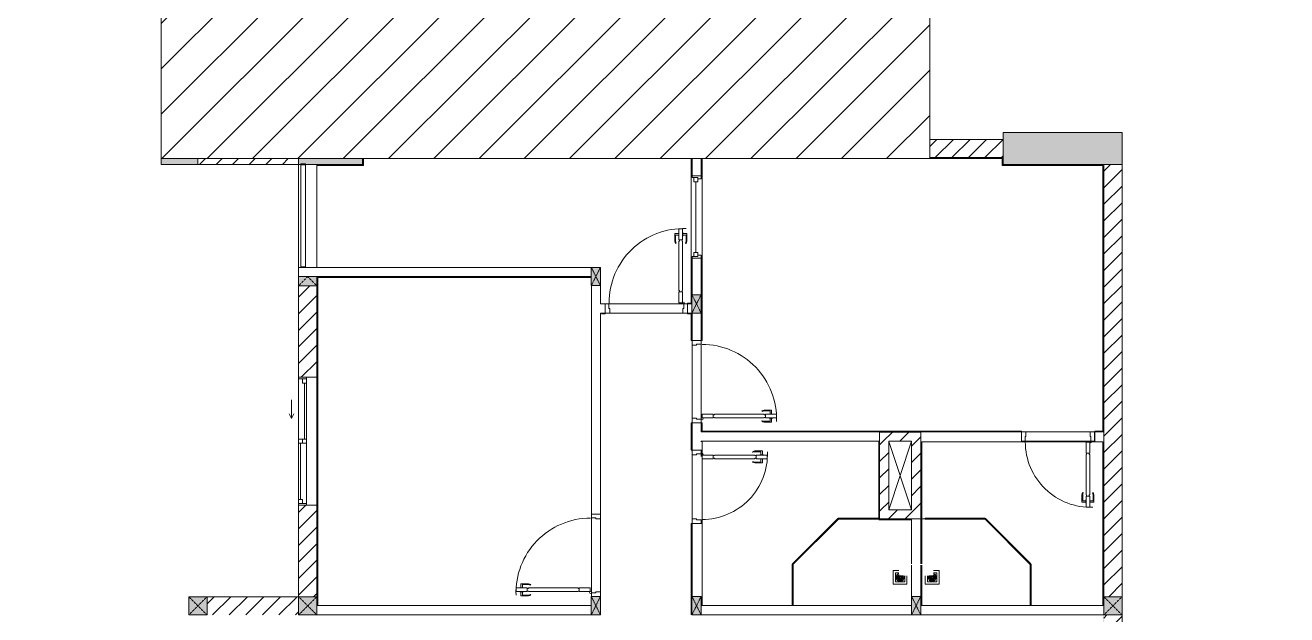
# Model space of a CAD drawing. Header units: millimetres. Extents: x 31499 to 223976, y 3719 to 80291.
# Drawn here: x 201087 to 214874, y 64837 to 71285 of the extents above; entities that cross this region are included whole.
import ezdxf

# ---------------------------------------------------------------- set-up
doc = ezdxf.new("R2010")
doc.units = ezdxf.units.MM
doc.linetypes.add('IMPORT-Dash _2_', pattern=[6, 3, -3])
for name, color, linetype, lineweight in [('0-2', 170, 'Continuous', 9), ('A-DETL-GENF-6', 20, 'Continuous', 9), ('A-DETL-GENF-7', 170, 'Continuous', 9), ('A-DETL-THIN-2', 151, 'Continuous', 9), ('A-DOOR-2', 170, 'Continuous', 9), ('A-FLOR-1', 170, 'Continuous', 9), ('A-FLOR-HRAL-6', 170, 'Continuous', 9), ('A-GLAZ-5', 170, 'Continuous', 9), ('A-GLAZ-CURT-3', 170, 'Continuous', 9), ('A-WALL-1', 170, 'Continuous', 9), ('A-WALL-PATT-3', 170, 'Continuous', 9), ('A_1404_dwg-1', 170, 'Continuous', 9), ('I-WALL', 170, 'Continuous', 9), ('I-WALL-1', 170, 'Continuous', 9), ('M-EQPM-3', 170, 'Continuous', 9), ('S-COLS-1', 170, 'Continuous', 9), ('S-COLS-12', 170, 'IMPORT-Dash _2_', 9), ('S-COLS-2', 170, 'Continuous', 9), ('S-COLS-4', 170, 'Continuous', 9), ('S-COLS-HDLN-1', 170, 'IMPORT-Dash _2_', 9)]:
    doc.layers.add(name, color=color, linetype=linetype, lineweight=lineweight)
pattern_1 = [(45, (0, 0), (-90.50967, 90.50967), [])]

# ---------------------------------------------------------------- blocks, each defined once
blk = doc.blocks.new('A_1404_dwg_NCV_TKTC_KET CAU_rvt-1-TKTC_MB HOÀN THIỆN SÀN TẦNG 3-4-4819833-KeyPlan-CH2A_Tầng 3 - Tầng 8')
at = {"layer": 'S-COLS-1'}
for points in [[(115629, 69762), (116453, 69762), (116453, 70112), (115153, 70112), (115153, 69762)], [(105953, 69762), (106352, 69762), (106352, 69827), (105952, 69827), (105952, 69762)], [(108153, 69762), (108153, 69827), (107453, 69827), (107453, 69762), (107477, 69762), (107477, 69769), (107527, 69769), (107527, 69762), (107653, 69762)]]:
    blk.add_hatch(color=256, dxfattribs=at).paths.add_polyline_path(points)
at = {"layer": 'A-FLOR-1'}
for p, q in [((114352, 71277), (114352, 71285)), ((107452, 68637), (107452, 65035)), ((113802, 66835), (114252, 66835))]:
    blk.add_line(p, q, dxfattribs=at)
at = {"layer": 'S-COLS-2'}
blk.add_line((107453, 69827), (107453, 69762), dxfattribs=at)
at = {"layer": 'S-COLS-2', "flags": 128}
for points in [[(116253, 69762), (116453, 69762), (116453, 70112), (115153, 70112), (115153, 69837)], [(105952, 69827), (105952, 69762), (106352, 69762), (106352, 69827)]]:
    blk.add_lwpolyline(points, dxfattribs=at)
blk = doc.blocks.new('A_1404_dwg_DOOR_CW_01 CANH MO-PANEL KINH - DIW_01-900x2200-CỬA GỖ VÂN LAMINATE-553375-TKTC_MB HOÀN THIỆN SÀN TẦNG 3-4-4819841-KeyPlan-CH2A_Tầng 3 - Tầng 8')
at = {"layer": 'A-DETL-GENF-7'}
for p, q in [((49615, 40124), (49615, 40203)), ((49658, 40207), (49619, 40207)), ((49623, 40186), (49623, 40124)), ((49658, 40190), (49627, 40190)), ((49702, 40207), (49741, 40207)), ((49702, 40190), (49733, 40190)), ((49737, 40186), (49737, 40124)), ((49745, 40124), (49745, 40203)), ((49623, 40098), (49629, 40103)), ((49736, 40098), (49730, 40103))]:
    blk.add_line(p, q, dxfattribs=at)
at = {"layer": 'A-DETL-GENF-7', "flags": 128}
for points in [[(49700, 40259), (49660, 40259), (49660, 40139), (49700, 40139)], [(49658, 40179), (49660, 40179), (49660, 40219), (49658, 40219)], [(49666, 39583), (49660, 39583), (49660, 40125), (49666, 40125), (49666, 40139), (49694, 40139), (49694, 40125), (49700, 40125), (49700, 39583), (49694, 39583), (49694, 39569), (49666, 39569)], [(49702, 40179), (49700, 40179), (49700, 40219), (49702, 40219)], [(49660, 39569), (49700, 39569), (49700, 39449), (49660, 39449)]]:
    blk.add_lwpolyline(points, close=True, dxfattribs=at)
at = {"layer": 'A-DETL-GENF-7'}
blk.add_circle((49710, 39447), 10, dxfattribs=at)
for centre, radius, start, end in [((49710, 39447), 814, 88, 180), ((49619, 40203), 4, 90, 180), ((49660, 40124), 45, 180, 215), ((49627, 40186), 4, 90, 180), ((49660, 40124), 37, 180, 215), ((49700, 40124), 37, 325, 0), ((49733, 40186), 4, 0, 90), ((49700, 40124), 45, 325, 0), ((49741, 40203), 4, 0, 90)]:
    blk.add_arc(centre, radius, start, end, dxfattribs=at)
at = {"layer": 'A-DOOR-2'}
blk.add_line((49710, 39437), (49685, 39437), dxfattribs=at)
at = {"layer": 'A-DOOR-2', "flags": 128}
for points in [[(48853, 39337), (48853, 39437), (48893, 39437), (48893, 39387), (48903, 39387), (48903, 39337)], [(49703, 39337), (49703, 39387), (49713, 39387), (49713, 39437), (49753, 39437), (49753, 39337)]]:
    blk.add_lwpolyline(points, close=True, dxfattribs=at)
blk = doc.blocks.new('A_1404_dwg_DOOR_CW_01 CANH MO-PANEL KINH - DIG_02-800x2200-CỬA NHÔM KÍNH-V57-TKTC_MB HOÀN THIỆN SÀN TẦNG 3-4-4819848-KeyPlan-CH2A_Tầng 3 - Tầng 8')
at = {"layer": 'A-DETL-GENF-7'}
for p, q in [((112414, 58419), (112418, 58413)), ((112440, 58427), (112519, 58427)), ((112502, 58419), (112440, 58419)), ((112506, 58384), (112506, 58415)), ((112506, 58340), (112506, 58309)), ((112523, 58384), (112523, 58423)), ((112523, 58340), (112523, 58301)), ((112414, 58305), (112418, 58312)), ((112502, 58305), (112440, 58305)), ((112440, 58297), (112519, 58297))]:
    blk.add_line(p, q, dxfattribs=at)
at = {"layer": 'A-DETL-GENF-7', "flags": 128}
for points in [[(111985, 58342), (111985, 58382), (111865, 58382), (111865, 58342)], [(111999, 58348), (111999, 58342), (112441, 58342), (112441, 58348), (112455, 58348), (112455, 58376), (112441, 58376), (112441, 58382), (111999, 58382), (111999, 58376), (111985, 58376), (111985, 58348)], [(112575, 58382), (112575, 58342), (112455, 58342), (112455, 58382)], [(112495, 58384), (112495, 58382), (112534, 58382), (112534, 58384)], [(112495, 58340), (112495, 58342), (112534, 58342), (112534, 58340)]]:
    blk.add_lwpolyline(points, close=True, dxfattribs=at)
at = {"layer": 'A-DETL-GENF-7'}
blk.add_circle((111863, 58392), 10, dxfattribs=at)
for centre, radius, start, end in [((111863, 58392), 714, 270, 2), ((112440, 58382), 45, 90, 125), ((112440, 58382), 37, 90, 125), ((112502, 58415), 4, 0, 90), ((112519, 58423), 4, 0, 90), ((112440, 58342), 45, 235, 270), ((112440, 58342), 37, 235, 270), ((112502, 58309), 4, 270, 0), ((112519, 58301), 4, 270, 0)]:
    blk.add_arc(centre, radius, start, end, dxfattribs=at)
at = {"layer": 'A-DOOR-2'}
blk.add_line((111853, 58392), (111853, 58367), dxfattribs=at)
at = {"layer": 'A-DOOR-2', "flags": 128}
for points in [[(111753, 58435), (111753, 58385), (111803, 58385), (111803, 58395), (111853, 58395), (111853, 58435)], [(111753, 57685), (111753, 57635), (111853, 57635), (111853, 57675), (111803, 57675), (111803, 57685)]]:
    blk.add_lwpolyline(points, close=True, dxfattribs=at)
blk = doc.blocks.new('A_1404_dwg_DOOR_CW_01 CANH MO-PANEL KINH - DIW_01-900x2200-CỬA GỖ VÂN LAMINATE-553393-TKTC_MB HOÀN THIỆN SÀN TẦNG 3-4-4819840-KeyPlan-CH2A_Tầng 3 - Tầng 8')
at = {"layer": 'A-DETL-GENF-7'}
for p, q in [((46582, 38482), (46582, 38521)), ((46666, 38525), (46586, 38525)), ((46599, 38482), (46599, 38513)), ((46603, 38517), (46666, 38517)), ((46691, 38517), (46687, 38511)), ((46582, 38438), (46582, 38399)), ((46666, 38395), (46586, 38395)), ((46599, 38438), (46599, 38407)), ((46603, 38403), (46666, 38403)), ((46691, 38404), (46687, 38410))]:
    blk.add_line(p, q, dxfattribs=at)
at = {"layer": 'A-DETL-GENF-7', "flags": 128}
for points in [[(46531, 38440), (46531, 38480), (46651, 38480), (46651, 38440)], [(46610, 38482), (46610, 38480), (46571, 38480), (46571, 38482)], [(47207, 38474), (47207, 38480), (46665, 38480), (46665, 38474), (46651, 38474), (46651, 38446), (46665, 38446), (46665, 38440), (47207, 38440), (47207, 38446), (47221, 38446), (47221, 38474)], [(47221, 38480), (47221, 38440), (47341, 38440), (47341, 38480)], [(46610, 38438), (46610, 38440), (46571, 38440), (46571, 38438)]]:
    blk.add_lwpolyline(points, close=True, dxfattribs=at)
at = {"layer": 'A-DETL-GENF-7'}
blk.add_circle((47343, 38430), 10, dxfattribs=at)
for centre, radius, start, end in [((47343, 38430), 814, 90, 182), ((46586, 38521), 4, 90, 180), ((46603, 38513), 4, 90, 180), ((46666, 38480), 45, 55, 90), ((46666, 38480), 37, 55, 90), ((46586, 38399), 4, 180, 270), ((46603, 38407), 4, 180, 270), ((46666, 38440), 37, 270, 305), ((46666, 38440), 45, 270, 305)]:
    blk.add_arc(centre, radius, start, end, dxfattribs=at)
at = {"layer": 'A-DOOR-2'}
blk.add_line((47353, 38430), (47353, 38455), dxfattribs=at)
at = {"layer": 'A-DOOR-2', "flags": 128}
for points in [[(47453, 39237), (47453, 39287), (47353, 39287), (47353, 39247), (47403, 39247), (47403, 39237)], [(47453, 38387), (47453, 38437), (47403, 38437), (47403, 38427), (47353, 38427), (47353, 38387)]]:
    blk.add_lwpolyline(points, close=True, dxfattribs=at)
blk = doc.blocks.new('A_1404_dwg_M_Fixed - 900 x 1400-901190-TKTC_MB HOÀN THIỆN SÀN TẦNG 3-4-4819850-KeyPlan-CH2A_Tầng 3 - Tầng 8')
at = {"layer": 'A-GLAZ-5'}
blk.add_line((111794, 60598), (111794, 61372), dxfattribs=at)
at = {"layer": 'A-GLAZ-5', "flags": 128}
for points in [[(111772, 61416), (111772, 61372), (111816, 61372), (111816, 61416), (111753, 61416), (111753, 61434)], [(111816, 61403), (111853, 61403), (111853, 61435)], [(111753, 60535), (111753, 60554), (111816, 60554), (111816, 60598), (111772, 60598), (111772, 60554)], [(111816, 60567), (111853, 60567), (111853, 60535)]]:
    blk.add_lwpolyline(points, dxfattribs=at)
blk = doc.blocks.new('A_1404_dwg_THU NUOC - THU NUOC-V86-TKTC_MB HOÀN THIỆN SÀN TẦNG 3-4-4819887-KeyPlan-CH2A_Tầng 3 - Tầng 8')
at = {"layer": 'M-EQPM-3'}
for p, q in [((113995, 65262), (114059, 65262)), ((114059, 65256), (113995, 65256)), ((113995, 65238), (114059, 65238)), ((114059, 65232), (113995, 65232)), ((114007, 65275), (114015, 65275)), ((114017, 65269), (114007, 65269)), ((114007, 65225), (114047, 65225)), ((114047, 65219), (114007, 65219)), ((114017, 65213), (114037, 65213)), ((114037, 65207), (114017, 65207))]:
    blk.add_line(p, q, dxfattribs=at)
at = {"layer": 'M-EQPM-3', "flags": 128}
for points in [[(114102, 65262), (114102, 65172), (113952, 65172), (113952, 65322), (114013, 65322)], [(114013, 65297), (113977, 65297), (113977, 65197), (114077, 65197), (114077, 65262)], [(113995, 65250), (114019, 65250), (114019, 65244), (113995, 65244)], [(114059, 65244), (114035, 65244), (114035, 65250), (114059, 65250)]]:
    blk.add_lwpolyline(points, dxfattribs=at)
at = {"layer": 'M-EQPM-3'}
for centre, radius, start, end in [((114027, 65247), 45, 109.0518, 180), ((114027, 65247), 45, 109.0518, 180), ((114027, 65247), 45, 180, 360), ((114027, 65247), 45, 180, 360), ((113995, 65259), 3, 90, 270), ((113995, 65247), 3, 90, 270), ((113995, 65235), 3, 90, 270), ((114007, 65272), 3, 90, 270), ((114007, 65222), 3, 90, 270), ((114017, 65210), 3, 90, 270), ((114037, 65210), 3, 270, 90), ((114047, 65222), 3, 270, 90), ((114059, 65259), 3, 270, 90), ((114059, 65247), 3, 270, 90), ((114059, 65235), 3, 270, 90), ((114027, 65247), 45, 0, 20.2407), ((114027, 65247), 45, 0, 20.2407)]:
    blk.add_arc(centre, radius, start, end, dxfattribs=at)
blk = doc.blocks.new('A_1404_dwg_THU NUOC - THU NUOC-V87-TKTC_MB HOÀN THIỆN SÀN TẦNG 3-4-4819888-KeyPlan-CH2A_Tầng 3 - Tầng 8')
at = {"layer": 'M-EQPM-3'}
for p, q in [((114345, 65262), (114409, 65262)), ((114409, 65256), (114345, 65256)), ((114345, 65238), (114409, 65238)), ((114409, 65232), (114345, 65232)), ((114357, 65225), (114397, 65225)), ((114397, 65219), (114357, 65219)), ((114367, 65213), (114387, 65213)), ((114397, 65269), (114388, 65269)), ((114391, 65275), (114397, 65275)), ((114387, 65207), (114367, 65207))]:
    blk.add_line(p, q, dxfattribs=at)
at = {"layer": 'M-EQPM-3', "flags": 128}
for points in [[(114302, 65262), (114302, 65172), (114452, 65172), (114452, 65322), (114393, 65322)], [(114327, 65262), (114327, 65197), (114427, 65197), (114427, 65297), (114393, 65297)], [(114345, 65250), (114369, 65250), (114369, 65244), (114345, 65244)], [(114409, 65244), (114385, 65244), (114385, 65250), (114409, 65250)]]:
    blk.add_lwpolyline(points, dxfattribs=at)
at = {"layer": 'M-EQPM-3'}
for centre, radius, start, end in [((114377, 65247), 45, 159.7593, 180), ((114377, 65247), 45, 159.7593, 180), ((114377, 65247), 45, 180, 0), ((114377, 65247), 45, 180, 0), ((114345, 65259), 3, 90, 270), ((114345, 65247), 3, 90, 270), ((114345, 65235), 3, 90, 270), ((114357, 65222), 3, 90, 270), ((114367, 65210), 3, 90, 270), ((114387, 65210), 3, 270, 90), ((114377, 65247), 45, 0, 69.7684), ((114377, 65247), 45, 0, 69.7684), ((114397, 65272), 3, 270, 90), ((114397, 65222), 3, 270, 90), ((114409, 65259), 3, 270, 90), ((114409, 65247), 3, 270, 90), ((114409, 65235), 3, 270, 90)]:
    blk.add_arc(centre, radius, start, end, dxfattribs=at)
blk = doc.blocks.new('A_1404_dwg_Railing - 50 x 10mm-901205-TKTC_MB HOÀN THIỆN SÀN TẦNG 3-4-4819861-KeyPlan-CH2A_Tầng 3 - Tầng 8')
at = {"layer": 'A-FLOR-HRAL-6', "flags": 128}
blk.add_lwpolyline([(107527, 61567), (107477, 61567), (107477, 61557), (107527, 61557)], close=True, dxfattribs=at)
blk = doc.blocks.new('A_1404_dwg_Railing - Railing-883597-TKTC_MB HOÀN THIỆN SÀN TẦNG 3-4-4819889-KeyPlan-CH2A_Tầng 3 - Tầng 8')
at = {"layer": 'A-FLOR-HRAL-6'}
for p, q in [((107477, 69759), (107477, 68644)), ((107527, 68644), (107527, 69759))]:
    blk.add_line(p, q, dxfattribs=at)
for p in [(0, 8202), (0, 7077)]:
    blk.add_blockref('A_1404_dwg_Railing - 50 x 10mm-901205-TKTC_MB HOÀN THIỆN SÀN TẦNG 3-4-4819861-KeyPlan-CH2A_Tầng 3 - Tầng 8', p)
blk = doc.blocks.new('A_1404_dwg_System Panel - Glazed-901207-TKTC_MB HOÀN THIỆN SÀN TẦNG 3-4-4819890-KeyPlan-CH2A_Tầng 3 - Tầng 8')
at = {"layer": 'A-GLAZ-CURT-3'}
blk.add_hatch(color=256, dxfattribs=at).paths.add_polyline_path([(115456, 64947), (115458, 64947), (115453, 65392), (115448, 65388), (115448, 64947)])
blk.add_line((115458, 64947), (115458, 65392), dxfattribs=at)
at = {"layer": 'A-GLAZ-CURT-3', "flags": 128}
blk.add_lwpolyline([(115448, 65389), (115448, 64947), (115458, 64947)], dxfattribs=at)
blk = doc.blocks.new('A_1404_dwg_System Panel - Glazed-579379-TKTC_MB HOÀN THIỆN SÀN TẦNG 3-4-4819872-KeyPlan-CH2A_Tầng 3 - Tầng 8')
at = {"layer": 'A-GLAZ-CURT-3'}
blk.add_hatch(color=256, dxfattribs=at).paths.add_polyline_path([(65008, 32038), (65500, 32537), (65496, 32540), (65004, 32041)])
blk.add_line((65496, 32540), (65001, 32045), dxfattribs=at)
at = {"layer": 'A-GLAZ-CURT-3', "flags": 128}
blk.add_lwpolyline([(65009, 32039), (65504, 32533), (65496, 32540)], dxfattribs=at)
blk = doc.blocks.new('A_1404_dwg_System Panel - Glazed-901208-TKTC_MB HOÀN THIỆN SÀN TẦNG 3-4-4819891-KeyPlan-CH2A_Tầng 3 - Tầng 8')
at = {"layer": 'A-GLAZ-CURT-3'}
blk.add_hatch(color=256, dxfattribs=at).paths.add_polyline_path([(114953, 65882), (114957, 65887), (114953, 65892), (114302, 65887), (114302, 65882)])
at = {"layer": 'A-GLAZ-CURT-3', "flags": 128}
blk.add_lwpolyline([(114957, 65892), (114302, 65892), (114302, 65882), (114957, 65882)], close=True, dxfattribs=at)
blk = doc.blocks.new('A_1404_dwg_System Panel - Glazed-901209-TKTC_MB HOÀN THIỆN SÀN TẦNG 3-4-4819892-KeyPlan-CH2A_Tầng 3 - Tầng 8')
at = {"layer": 'A-GLAZ-CURT-3'}
blk.add_hatch(color=256, dxfattribs=at).paths.add_polyline_path([(112849, 64947), (112857, 64947), (112852, 65389), (112847, 65389), (112847, 64947)])
blk.add_line((112857, 64947), (112857, 65387), dxfattribs=at)
at = {"layer": 'A-GLAZ-CURT-3', "flags": 128}
blk.add_lwpolyline([(112847, 65389), (112847, 64947), (112857, 64947)], dxfattribs=at)
blk = doc.blocks.new('A_1404_dwg_System Panel - Glazed-579637-TKTC_MB HOÀN THIỆN SÀN TẦNG 3-4-4819875-KeyPlan-CH2A_Tầng 3 - Tầng 8')
at = {"layer": 'A-GLAZ-CURT-3'}
blk.add_hatch(color=256, dxfattribs=at).paths.add_polyline_path([(65499, 29933), (65502, 29944), (65004, 30435), (65003, 30429), (65009, 30423)])
blk.add_line((65506, 29940), (65009, 30437), dxfattribs=at)
at = {"layer": 'A-GLAZ-CURT-3', "flags": 128}
blk.add_lwpolyline([(65001, 30431), (65499, 29933), (65506, 29940)], dxfattribs=at)
blk = doc.blocks.new('A_1404_dwg_System Panel - Glazed-901201-TKTC_MB HOÀN THIỆN SÀN TẦNG 3-4-4819876-KeyPlan-CH2A_Tầng 3 - Tầng 8')
at = {"layer": 'A-GLAZ-CURT-3'}
blk.add_hatch(color=256, dxfattribs=at).paths.add_polyline_path([(65001, 30435), (65009, 30438), (65009, 30877), (64999, 30877), (64999, 30435)])
at = {"layer": 'A-GLAZ-CURT-3', "flags": 128}
blk.add_lwpolyline([(65009, 30435), (65009, 30877), (64999, 30877), (64999, 30435)], close=True, dxfattribs=at)
blk = doc.blocks.new('A_1404_dwg_G1_SOF - BO TRU - 100x200-745959-TKTC_MB HOÀN THIỆN SÀN TẦNG 3-4-4819847-KeyPlan-CH2A_Tầng 3 - Tầng 8')
at = {"layer": 'S-COLS-1'}
blk.add_hatch(color=256, dxfattribs=at).paths.add_polyline_path([(111053, 40037), (111053, 40237), (110953, 40237), (110953, 40037)])
at = {"layer": 'S-COLS-1', "flags": 128}
blk.add_lwpolyline([(110953, 40037), (111053, 40037), (111053, 40237), (110953, 40237)], close=True, dxfattribs=at)
at = {"layer": 'S-COLS-HDLN-1'}
for p, q in [((110953, 40037), (111053, 40237)), ((111053, 40037), (110953, 40237))]:
    blk.add_line(p, q, dxfattribs=at)
blk = doc.blocks.new('A_1404_dwg_DOOR_CW_01 CANH MO-PANEL KINH - DIG_01-900x2200-CỬA NHÔM KÍNH-901215-TKTC_MB HOÀN THIỆN SÀN TẦNG 3-4-4819898-KeyPlan-CH2A_Tầng 3 - Tầng 8')
at = {"layer": 'A-DETL-GENF-7'}
for p, q in [((37865, 68824), (37865, 68903)), ((37908, 68907), (37869, 68907)), ((37873, 68886), (37873, 68824)), ((37873, 68798), (37879, 68803)), ((37908, 68890), (37877, 68890)), ((37952, 68907), (37991, 68907)), ((37952, 68890), (37983, 68890)), ((37986, 68798), (37980, 68803)), ((37987, 68886), (37987, 68824)), ((37995, 68824), (37995, 68903))]:
    blk.add_line(p, q, dxfattribs=at)
at = {"layer": 'A-DETL-GENF-7', "flags": 128}
for points in [[(37950, 68959), (37910, 68959), (37910, 68839), (37950, 68839)], [(37908, 68879), (37910, 68879), (37910, 68919), (37908, 68919)], [(37916, 68283), (37910, 68283), (37910, 68825), (37916, 68825), (37916, 68839), (37944, 68839), (37944, 68825), (37950, 68825), (37950, 68283), (37944, 68283), (37944, 68269), (37916, 68269)], [(37952, 68879), (37950, 68879), (37950, 68919), (37952, 68919)], [(37910, 68269), (37950, 68269), (37950, 68149), (37910, 68149)]]:
    blk.add_lwpolyline(points, close=True, dxfattribs=at)
at = {"layer": 'A-DETL-GENF-7'}
blk.add_circle((37960, 68147), 10, dxfattribs=at)
for centre, radius, start, end in [((37960, 68147), 814, 88, 180), ((37869, 68903), 4, 90, 180), ((37910, 68824), 45, 180, 215), ((37877, 68886), 4, 90, 180), ((37910, 68824), 37, 180, 215), ((37950, 68824), 37, 325, 0), ((37983, 68886), 4, 0, 90), ((37950, 68824), 45, 325, 0), ((37991, 68903), 4, 0, 90)]:
    blk.add_arc(centre, radius, start, end, dxfattribs=at)
at = {"layer": 'A-DOOR-2'}
blk.add_line((37960, 68137), (37935, 68137), dxfattribs=at)
at = {"layer": 'A-DOOR-2', "flags": 128}
for points in [[(37103, 68037), (37103, 68137), (37143, 68137), (37143, 68087), (37153, 68087), (37153, 68037)], [(37953, 68037), (37953, 68087), (37963, 68087), (37963, 68137), (38003, 68137), (38003, 68037)]]:
    blk.add_lwpolyline(points, close=True, dxfattribs=at)
blk = doc.blocks.new('A_1404_dwg_NCV_TKTC_TANG 3 - 4_rvt-1-TKTC_MB HOÀN THIỆN SÀN TẦNG 3-4-4819943-KeyPlan-CH2A_Tầng 3 - Tầng 8')
at = {"layer": 'A-WALL-PATT-3'}
for points in [[(107653, 69752), (108153, 69752), (108153, 69762), (107653, 69762)], [(108163, 69752), (108163, 69827), (108153, 69827), (108153, 69752)], [(115143, 69827), (115153, 69827), (115153, 69837), (114352, 69837), (114353, 69827)], [(115143, 69752), (115153, 69752), (115153, 69827), (115143, 69827), (115143, 69762)], [(116243, 69752), (116243, 69762), (115153, 69762), (115153, 69752), (115629, 69752)], [(116243, 66847), (116253, 66847), (116253, 69762), (116243, 69762), (116243, 69659)], [(107663, 68527), (110653, 68527), (110653, 68537), (107653, 68537), (107653, 68527)], [(111743, 68237), (111743, 68247), (111703, 68247), (111703, 68237)]]:
    blk.add_hatch(color=256, dxfattribs=at).paths.add_polyline_path(points)
h = blk.add_hatch(color=256, dxfattribs=at)
h.paths.add_polyline_path([(111753, 68237), (111752, 68737), (111743, 68737), (111743, 68237), (111752, 68237)])
h.paths.add_polyline_path([(111753, 69637), (111753, 69827), (111743, 69827), (111743, 69637), (111752, 69637)])
h = blk.add_hatch(color=256, dxfattribs=at)
h.paths.add_polyline_path([(111853, 66847), (111863, 66847), (111863, 66937), (111853, 66937)])
h.paths.add_polyline_path([(111853, 67837), (111863, 67837), (111863, 68737), (111853, 68737), (111853, 68137)])
h.paths.add_polyline_path([(111853, 69637), (111863, 69637), (111863, 69827), (111853, 69827), (111853, 69659)])
h = blk.add_hatch(color=256, dxfattribs=at)
h.paths.add_polyline_path([(107653, 64937), (107663, 64937), (107663, 66035), (107653, 66035), (107653, 65035)])
h.paths.add_polyline_path([(107653, 67435), (107663, 67435), (107663, 68527), (107653, 68527), (107653, 68435)])
h = blk.add_hatch(color=256, dxfattribs=at)
h.paths.add_polyline_path([(111743, 68127), (111743, 68137), (111703, 68137), (111703, 68127)])
h.paths.add_polyline_path([(110803, 68127), (110803, 68137), (110753, 68135), (110753, 68127)])
h = blk.add_hatch(color=256, dxfattribs=at)
h.paths.add_polyline_path([(111752, 64837), (111752, 65837), (111743, 65837), (111743, 64837), (111752, 64837)])
h.paths.add_polyline_path([(111743, 66637), (111753, 66637), (111752, 66937), (111743, 66937)])
h.paths.add_polyline_path([(111753, 67837), (111752, 68137), (111743, 68137), (111743, 67837), (111752, 67837)])
h = blk.add_hatch(color=256, dxfattribs=at)
h.paths.add_polyline_path([(116243, 66837), (116253, 66837), (116253, 66847), (116153, 66847), (116153, 66837)])
h.paths.add_polyline_path([(111863, 66837), (115353, 66837), (115353, 66847), (111853, 66847), (111853, 66837)])
h = blk.add_hatch(color=256, dxfattribs=at)
h.paths.add_polyline_path([(116253, 61912), (116253, 61989), (116243, 61989), (116243, 61912)])
h.paths.add_polyline_path([(116244, 63079), (116253, 63079), (116253, 64837), (116243, 64835), (116243, 63079)])
at = {"layer": 'A-FLOR-1'}
for p, q in [((114352, 71277), (114352, 70187)), ((111653, 68137), (110853, 68137)), ((111753, 66987), (111753, 67787)), ((111853, 67797), (111853, 66977)), ((113803, 66727), (113803, 66737)), ((115393, 66737), (116113, 66737)), ((115403, 66837), (116103, 66837)), ((116103, 66837), (115403, 66837)), ((111753, 65887), (111753, 66587)), ((110653, 65077), (110653, 65897)), ((110753, 65887), (110753, 65087)), ((114153, 65887), (114143, 65887)), ((114263, 65887), (114302, 65887)), ((112853, 64937), (112853, 64947)), ((115453, 64947), (115453, 64937))]:
    blk.add_line(p, q, dxfattribs=at)
at = {"layer": 'A-WALL-1'}
for p, q in [((107527, 69762), (107653, 69762)), ((111753, 69827), (111753, 69637)), ((111853, 69637), (111853, 69827)), ((107653, 69752), (107653, 68637)), ((111753, 69637), (111853, 69637)), ((111853, 68737), (111753, 68737)), ((111753, 68737), (111753, 68337)), ((111853, 68337), (111853, 68737)), ((107453, 68537), (107653, 68537)), ((110653, 68637), (107527, 68637)), ((107653, 68537), (110653, 68537)), ((110653, 68437), (110653, 65937)), ((110753, 68137), (110753, 68127)), ((110843, 68237), (111663, 68237)), ((111653, 68137), (110853, 68137)), ((111703, 68137), (111743, 68137)), ((111853, 67837), (111853, 68137)), ((111753, 66987), (111753, 67787)), ((111853, 67797), (111853, 66977)), ((111853, 66847), (111853, 66937)), ((115353, 66837), (114252, 66837)), ((115353, 66737), (115353, 66837)), ((115403, 66837), (116103, 66837)), ((116153, 66837), (116153, 66737)), ((116253, 66837), (116153, 66837)), ((116253, 66737), (116253, 66837)), ((111753, 65887), (111753, 66587)), ((110653, 65937), (110753, 65937)), ((110653, 65077), (110653, 65897)), ((110753, 65887), (110753, 65087)), ((114153, 65379), (114153, 65037)), ((114253, 65037), (114253, 65379)), ((107653, 64937), (107653, 64837)), ((110652, 64937), (107653, 64937)), ((110753, 65037), (110653, 65037)), ((110753, 64937), (110753, 65037)), ((110753, 64837), (110753, 64937)), ((114153, 64937), (111853, 64937)), ((116253, 64937), (114253, 64937)), ((116253, 64837), (116253, 64937)), ((107653, 64837), (110652, 64837)), ((111852, 64837), (114153, 64837)), ((114253, 64837), (116253, 64837))]:
    blk.add_line(p, q, dxfattribs=at)
at = {"layer": 'A-WALL-1', "flags": 128}
for points in [[(107453, 68637), (107453, 69762), (107477, 69762)], [(107477, 68637), (107453, 68637), (107453, 68537)], [(110763, 68237), (110753, 68237), (110753, 68247), (110753, 68437)], [(110753, 65937), (110753, 68127), (110753, 68137), (110803, 68137)], [(110803, 68137), (110803, 68237), (110763, 68237)], [(111753, 68237), (111703, 68237), (111703, 68137)], [(111743, 68137), (111753, 68137), (111753, 67837), (111853, 67837)], [(111853, 66937), (111753, 66937), (111753, 66637), (111853, 66637)], [(111853, 66727), (111853, 66737), (113802, 66737), (113802, 66837), (111853, 66837), (111853, 66847)], [(114252, 66837), (114252, 66737), (114253, 66737)], [(111853, 65837), (111753, 65837), (111753, 65037)], [(114253, 65396), (114253, 65887), (114153, 65887), (114153, 65396)]]:
    blk.add_lwpolyline(points, dxfattribs=at)
at = {"layer": 'I-WALL'}
for p, q in [((111753, 69637), (111753, 69827)), ((111853, 69827), (111853, 69637)), ((111743, 68737), (111743, 69637)), ((111863, 69637), (111863, 68737)), ((111753, 68337), (111753, 68737)), ((111853, 68737), (111853, 68337)), ((110803, 68137), (110753, 68137)), ((111743, 68137), (111703, 68137)), ((111853, 68137), (111853, 67837)), ((107653, 66035), (107653, 67435)), ((107663, 67435), (107663, 66035)), ((111853, 66937), (111853, 66847)), ((114252, 66837), (115353, 66837)), ((116153, 66727), (115353, 66727)), ((116153, 66837), (116253, 66837)), ((111863, 66637), (111863, 65837))]:
    blk.add_line(p, q, dxfattribs=at)
at = {"layer": 'I-WALL-1'}
for p, q in [((110653, 68537), (107653, 68537)), ((111753, 68137), (111743, 68137)), ((113793, 66727), (113793, 65892)), ((113793, 65877), (114143, 65877)), ((114253, 65379), (114253, 65037)), ((114263, 64947), (114263, 65379)), ((107653, 65035), (107653, 64937)), ((107653, 64937), (107663, 64937)), ((111853, 64937), (111863, 64937)), ((114253, 64937), (114263, 64937)), ((116243, 64937), (116253, 64937)), ((116253, 64937), (116253, 65035)), ((116253, 64837), (116243, 64837))]:
    blk.add_line(p, q, dxfattribs=at)
at = {"layer": 'I-WALL-1', "flags": 128}
for points in [[(108153, 69827), (108153, 69762), (107653, 69762), (107653, 69752), (108153, 69752), (108163, 69752), (108163, 69827)], [(111743, 69827), (111743, 69637), (111753, 69637)], [(111853, 69637), (111863, 69637), (111863, 69827)], [(116253, 66837), (116253, 66847), (116253, 69762), (116243, 69762), (115153, 69762), (115153, 69827), (115153, 69837), (114352, 69837)], [(114352, 69827), (115143, 69827), (115143, 69752), (115153, 69752), (116243, 69752), (116243, 66847), (116153, 66847), (116153, 66837)], [(111753, 68737), (111743, 68737), (111743, 68247), (111703, 68247), (111703, 68237), (111743, 68237), (111753, 68237)], [(111853, 67837), (111863, 67837), (111863, 68737), (111853, 68737)], [(107653, 68537), (107653, 68527), (107653, 68435)], [(107653, 68435), (107653, 67435), (107663, 67435), (107663, 68527), (110643, 68527)], [(110763, 68127), (110803, 68127), (110803, 68137)], [(111703, 68137), (111703, 68127), (111743, 68127), (111743, 67837), (111753, 67837), (111753, 68137)], [(115353, 66837), (115353, 66847), (111863, 66847), (111863, 66937), (111853, 66937)], [(111853, 66847), (111853, 66837), (114252, 66837)], [(111853, 66637), (111863, 66637), (111863, 66727)], [(114143, 65887), (113803, 65887), (113803, 66727)], [(114253, 66737), (114253, 66727), (114253, 65396)], [(114263, 65396), (114263, 66727), (115353, 66727), (115353, 66737)], [(116153, 66737), (116153, 66727), (116243, 66727), (116243, 64947)], [(116253, 65035), (116253, 66727), (116253, 66737)], [(107663, 64947), (107663, 66035), (107653, 66035), (107653, 65035)], [(111753, 65037), (111753, 65837), (111743, 65837), (111743, 64837)], [(111863, 64947), (111863, 65837), (111853, 65837)]]:
    blk.add_lwpolyline(points, dxfattribs=at)
blk.add_lwpolyline([(111753, 66637), (111753, 66937), (111743, 66937), (111743, 66637)], close=True, dxfattribs=at)
for name, p in [('A_1404_dwg_Railing - Railing-883597-TKTC_MB HOÀN THIỆN SÀN TẦNG 3-4-4819889-KeyPlan-CH2A_Tầng 3 - Tầng 8', (0, 0)), ('A_1404_dwg_M_Fixed - 900 x 1400-901190-TKTC_MB HOÀN THIỆN SÀN TẦNG 3-4-4819850-KeyPlan-CH2A_Tầng 3 - Tầng 8', (0, 8202)), ('A_1404_dwg_DOOR_CW_01 CANH MO-PANEL KINH - DIG_01-900x2200-CỬA NHÔM KÍNH-901215-TKTC_MB HOÀN THIỆN SÀN TẦNG 3-4-4819898-KeyPlan-CH2A_Tầng 3 - Tầng 8', (73700, 100)), ('A_1404_dwg_DOOR_CW_01 CANH MO-PANEL KINH - DIG_02-800x2200-CỬA NHÔM KÍNH-V57-TKTC_MB HOÀN THIỆN SÀN TẦNG 3-4-4819848-KeyPlan-CH2A_Tầng 3 - Tầng 8', (0, 8202)), ('A_1404_dwg_DOOR_CW_01 CANH MO-PANEL KINH - DIW_01-900x2200-CỬA GỖ VÂN LAMINATE-553393-TKTC_MB HOÀN THIỆN SÀN TẦNG 3-4-4819840-KeyPlan-CH2A_Tầng 3 - Tầng 8', (63300, 26650)), ('A_1404_dwg_System Panel - Glazed-901208-TKTC_MB HOÀN THIỆN SÀN TẦNG 3-4-4819891-KeyPlan-CH2A_Tầng 3 - Tầng 8', (0, 0)), ('A_1404_dwg_System Panel - Glazed-901209-TKTC_MB HOÀN THIỆN SÀN TẦNG 3-4-4819892-KeyPlan-CH2A_Tầng 3 - Tầng 8', (0, 0)), ('A_1404_dwg_System Panel - Glazed-901207-TKTC_MB HOÀN THIỆN SÀN TẦNG 3-4-4819890-KeyPlan-CH2A_Tầng 3 - Tầng 8', (0, 0)), ('A_1404_dwg_THU NUOC - THU NUOC-V86-TKTC_MB HOÀN THIỆN SÀN TẦNG 3-4-4819887-KeyPlan-CH2A_Tầng 3 - Tầng 8', (0, 0)), ('A_1404_dwg_THU NUOC - THU NUOC-V87-TKTC_MB HOÀN THIỆN SÀN TẦNG 3-4-4819888-KeyPlan-CH2A_Tầng 3 - Tầng 8', (0, 0))]:
    blk.add_blockref(name, p)
for name, p, rotation in [('A_1404_dwg_G1_SOF - BO TRU - 100x200-745959-TKTC_MB HOÀN THIỆN SÀN TẦNG 3-4-4819847-KeyPlan-CH2A_Tầng 3 - Tầng 8', (221705, 108674), 180), ('A_1404_dwg_G1_SOF - BO TRU - 100x200-745959-TKTC_MB HOÀN THIỆN SÀN TẦNG 3-4-4819847-KeyPlan-CH2A_Tầng 3 - Tầng 8', (222805, 108374), 180), ('A_1404_dwg_DOOR_CW_01 CANH MO-PANEL KINH - DIW_01-900x2200-CỬA GỖ VÂN LAMINATE-553375-TKTC_MB HOÀN THIỆN SÀN TẦNG 3-4-4819841-KeyPlan-CH2A_Tầng 3 - Tầng 8', (72416, 116690), 270), ('A_1404_dwg_DOOR_CW_01 CANH MO-PANEL KINH - DIG_02-800x2200-CỬA NHÔM KÍNH-V57-TKTC_MB HOÀN THIỆN SÀN TẦNG 3-4-4819848-KeyPlan-CH2A_Tầng 3 - Tầng 8', (57717, 178590), 270), ('A_1404_dwg_System Panel - Glazed-579637-TKTC_MB HOÀN THIỆN SÀN TẦNG 3-4-4819875-KeyPlan-CH2A_Tầng 3 - Tầng 8', (82916, 130892), 269.9999999999999), ('A_1404_dwg_System Panel - Glazed-901201-TKTC_MB HOÀN THIỆN SÀN TẦNG 3-4-4819876-KeyPlan-CH2A_Tầng 3 - Tầng 8', (82916, 130892), 270), ('A_1404_dwg_System Panel - Glazed-579379-TKTC_MB HOÀN THIỆN SÀN TẦNG 3-4-4819872-KeyPlan-CH2A_Tầng 3 - Tầng 8', (82916, 130892), 269.9999999999999), ('A_1404_dwg_G1_SOF - BO TRU - 100x200-745959-TKTC_MB HOÀN THIỆN SÀN TẦNG 3-4-4819847-KeyPlan-CH2A_Tầng 3 - Tầng 8', (221705, 105074), 180), ('A_1404_dwg_G1_SOF - BO TRU - 100x200-745959-TKTC_MB HOÀN THIỆN SÀN TẦNG 3-4-4819847-KeyPlan-CH2A_Tầng 3 - Tầng 8', (222805, 105074), 180), ('A_1404_dwg_G1_SOF - BO TRU - 100x200-745959-TKTC_MB HOÀN THIỆN SÀN TẦNG 3-4-4819847-KeyPlan-CH2A_Tầng 3 - Tầng 8', (225205, 105074), 180)]:
    blk.add_blockref(name, p, dxfattribs=dict(rotation=rotation))
blk = doc.blocks.new('A_1404_dwg_1_FAMILY RVT - W01-WxH 1400x1400xmm-389822-TKTC_MB HOÀN THIỆN SÀN TẦNG 3-4-V116-KeyPlan-CH2A_Tầng 3 - Tầng 8')
at = {"layer": 'A-GLAZ-5'}
for p, q in [((53453, 67435), (53253, 67435)), ((53453, 67416), (53364, 67416)), ((53430, 67372), (53430, 66758)), ((53408, 66713), (53408, 66758)), ((53453, 66758), (53453, 66713)), ((53386, 66713), (53386, 66099)), ((53529, 66487), (53529, 66284)), ((53453, 66054), (53364, 66054))]:
    blk.add_line(p, q, dxfattribs=at)
at = {"layer": 'A-GLAZ-5', "flags": 128}
for points in [[(53253, 66035), (53453, 66035), (53453, 67435), (53453, 67372)], [(53364, 67435), (53364, 67416), (53364, 66758), (53364, 66713), (53364, 66099), (53364, 66035)], [(53364, 66758), (53453, 66758), (53453, 67372), (53408, 67372), (53408, 67416)], [(53364, 66713), (53453, 66713), (53453, 66054), (53453, 66035)], [(53554, 66436), (53529, 66487), (53503, 66436)], [(53408, 66054), (53408, 66099), (53364, 66099)]]:
    blk.add_lwpolyline(points, dxfattribs=at)
blk = doc.blocks.new('A_1404_dwg_G1_SOF - BO TRU - 200x200-V48-TKTC_MB HOÀN THIỆN SÀN TẦNG 3-4-4820028-KeyPlan-CH2A_Tầng 3 - Tầng 8')
at = {"layer": 'S-COLS-12'}
blk.add_hatch(color=256, dxfattribs=at).paths.add_polyline_path([(116287, 64835), (116452, 64837), (116450, 65035), (116253, 65035), (116253, 64835)])
at = {"layer": 'S-COLS-4', "flags": 128}
blk.add_lwpolyline([(116253, 65035), (116452, 65035), (116452, 64835), (116253, 64835)], dxfattribs=at)
at = {"layer": 'S-COLS-HDLN-1'}
for p, q in [((116253, 65035), (116452, 64835)), ((116452, 65035), (116253, 64835))]:
    blk.add_line(p, q, dxfattribs=at)
blk = doc.blocks.new('A_1404_dwg_G1_SOF - BO TRU - 200x200-V51-TKTC_MB HOÀN THIỆN SÀN TẦNG 3-4-4820031-KeyPlan-CH2A_Tầng 3 - Tầng 8')
at = {"layer": 'S-COLS-12'}
blk.add_hatch(color=256, dxfattribs=at).paths.add_polyline_path([(106253, 64835), (106453, 64837), (106453, 65035), (106253, 65035), (106253, 64837)])
at = {"layer": 'S-COLS-4', "flags": 128}
blk.add_lwpolyline([(106453, 64835), (106253, 64835), (106253, 65035), (106453, 65035), (106453, 64837)], dxfattribs=at)
at = {"layer": 'S-COLS-HDLN-1'}
for p, q in [((106253, 65035), (106453, 64835)), ((106453, 65035), (106253, 64835))]:
    blk.add_line(p, q, dxfattribs=at)
blk = doc.blocks.new('A_1404_dwg_G1_SOF - BO TRU - 200x200-V54-TKTC_MB HOÀN THIỆN SÀN TẦNG 3-4-4820034-KeyPlan-CH2A_Tầng 3 - Tầng 8')
at = {"layer": 'S-COLS-12'}
blk.add_hatch(color=256, dxfattribs=at).paths.add_polyline_path([(107653, 68435), (107653, 68537), (107453, 68537), (107453, 68435)])
at = {"layer": 'S-COLS-4', "flags": 128}
blk.add_lwpolyline([(107653, 68435), (107453, 68435), (107453, 68537)], dxfattribs=at)
at = {"layer": 'S-COLS-HDLN-1'}
for p, q in [((107554, 68537), (107453, 68435)), ((107551, 68537), (107653, 68435))]:
    blk.add_line(p, q, dxfattribs=at)
blk = doc.blocks.new('A_1404_dwg_G1_SOF - BO TRU - 200x200-V118-TKTC_MB HOÀN THIỆN SÀN TẦNG 3-4-4820040-KeyPlan-CH2A_Tầng 3 - Tầng 8')
at = {"layer": 'S-COLS-12'}
blk.add_hatch(color=256, dxfattribs=at).paths.add_polyline_path([(107653, 64835), (107653, 65035), (107453, 65035), (107453, 64835)])
at = {"layer": 'S-COLS-4'}
blk.add_line((107653, 64835), (107453, 64835), dxfattribs=at)
at = {"layer": 'S-COLS-4', "flags": 128}
blk.add_lwpolyline([(107453, 64837), (107453, 65035), (107653, 65035)], dxfattribs=at)
at = {"layer": 'S-COLS-HDLN-1'}
for p, q in [((107453, 65035), (107653, 64835)), ((107653, 65035), (107453, 64835))]:
    blk.add_line(p, q, dxfattribs=at)
blk = doc.blocks.new('A_1404_dwg-4819832-KeyPlan-CH2A_Tầng 3 - Tầng 8')
at = {"layer": 'A-WALL-PATT-3'}
h = blk.add_hatch(dxfattribs=at)
h.set_pattern_fill('FP_31', color=256, style=0, pattern_type=2)
h.set_pattern_definition(pattern_1)
h.paths.add_polyline_path([(114352, 70037), (114353, 70037), (114352, 70037)])
h.paths.add_polyline_path([(114352, 71712), (114353, 71712), (114352, 72262)])
h = blk.add_hatch(dxfattribs=at)
h.set_pattern_fill('FP_31', color=256, style=0, pattern_type=2)
h.set_pattern_definition(pattern_1)
h.paths.add_polyline_path([(114353, 69837), (115153, 69837), (115153, 70037), (114352, 70037), (114353, 69837)])
h = blk.add_hatch(dxfattribs=at)
h.set_pattern_fill('FP_31', color=256, style=0, pattern_type=2)
h.set_pattern_definition(pattern_1)
h.paths.add_polyline_path([(107453, 69762), (107453, 69827), (106352, 69827), (106352, 69762), (107353, 69762)])
h = blk.add_hatch(dxfattribs=at)
h.set_pattern_fill('FP_31', color=256, style=0, pattern_type=2)
h.set_pattern_definition(pattern_1)
h.paths.add_polyline_path([(116453, 61912), (116452, 61989), (116253, 61989), (116253, 61912), (116452, 61912)])
h.paths.add_polyline_path([(116452, 63152), (116453, 63152), (116450, 64835), (116253, 64835), (116253, 63152), (116451, 63152)])
h.paths.add_polyline_path([(116453, 63152), (116452, 69762), (116253, 69762), (116253, 65035), (116452, 65035), (116452, 64835)])
h = blk.add_hatch(dxfattribs=at)
h.set_pattern_fill('FP_31', color=256, style=0, pattern_type=2)
h.set_pattern_definition(pattern_1)
h.paths.add_polyline_path([(107653, 65035), (107653, 66035), (107453, 66035), (107453, 65035)])
h.paths.add_polyline_path([(107653, 67435), (107653, 68435), (107453, 68435), (107453, 67435)])
h = blk.add_hatch(dxfattribs=at)
h.set_pattern_fill('FP_31', color=256, style=0, pattern_type=2)
h.set_pattern_definition(pattern_1)
h.paths.add_polyline_path([(113902, 66735), (114252, 66735), (114252, 66835), (113802, 66835), (113803, 66735)])
h = blk.add_hatch(dxfattribs=at)
h.set_pattern_fill('FP_31', color=256, style=0, pattern_type=2)
h.set_pattern_definition(pattern_1)
h.paths.add_polyline_path([(113803, 65985), (113902, 65985), (113902, 66735), (113803, 66735)])
h = blk.add_hatch(dxfattribs=at)
h.set_pattern_fill('FP_31', color=256, style=0, pattern_type=2)
h.set_pattern_definition(pattern_1)
h.paths.add_polyline_path([(114250, 65985), (114252, 65985), (114250, 66735), (114152, 66735), (114152, 65985)])
h = blk.add_hatch(dxfattribs=at)
h.set_pattern_fill('FP_31', color=256, style=0, pattern_type=2)
h.set_pattern_definition(pattern_1)
h.paths.add_polyline_path([(114152, 65887), (114252, 65887), (114250, 65985), (113803, 65985), (113804, 65887), (113902, 65887)])
h = blk.add_hatch(dxfattribs=at)
h.set_pattern_fill('FP_31', color=256, style=0, pattern_type=2)
h.set_pattern_definition(pattern_1)
h.paths.add_polyline_path([(106453, 64837), (107453, 64837), (107453, 65035), (106453, 65035)])
at = {"layer": '0-2'}
for p, q in [((113902, 65986), (114152, 66735)), ((114152, 65985), (113902, 66734))]:
    blk.add_line(p, q, dxfattribs=at)
at = {"layer": 'A-FLOR-1'}
blk.add_line((114353, 71285), (114353, 70195), dxfattribs=at)
at = {"layer": 'A-WALL-1'}
for p, q in [((115153, 69837), (115153, 70037)), ((106352, 69827), (106352, 69762)), ((106352, 69762), (107453, 69762)), ((107453, 69762), (107453, 69827)), ((116453, 69762), (116253, 69762)), ((107453, 68435), (107453, 67435)), ((114252, 65887), (114252, 66737))]:
    blk.add_line(p, q, dxfattribs=at)
at = {"layer": 'A-WALL-1', "flags": 128}
for points in [[(115153, 70037), (114353, 70037), (114353, 70195)], [(116253, 63152), (116453, 63152), (116453, 69762)], [(114252, 66835), (113802, 66835), (113802, 66737)], [(107453, 66035), (107453, 65035), (106453, 65035)]]:
    blk.add_lwpolyline(points, dxfattribs=at)
blk.add_lwpolyline([(113902, 66735), (114152, 66735), (114152, 65985), (113902, 65985)], close=True, dxfattribs=at)
for name in ['A_1404_dwg_NCV_TKTC_KET CAU_rvt-1-TKTC_MB HOÀN THIỆN SÀN TẦNG 3-4-4819833-KeyPlan-CH2A_Tầng 3 - Tầng 8', 'A_1404_dwg_NCV_TKTC_TANG 3 - 4_rvt-1-TKTC_MB HOÀN THIỆN SÀN TẦNG 3-4-4819943-KeyPlan-CH2A_Tầng 3 - Tầng 8', 'A_1404_dwg_G1_SOF - BO TRU - 200x200-V54-TKTC_MB HOÀN THIỆN SÀN TẦNG 3-4-4820034-KeyPlan-CH2A_Tầng 3 - Tầng 8', 'A_1404_dwg_G1_SOF - BO TRU - 200x200-V51-TKTC_MB HOÀN THIỆN SÀN TẦNG 3-4-4820031-KeyPlan-CH2A_Tầng 3 - Tầng 8', 'A_1404_dwg_G1_SOF - BO TRU - 200x200-V118-TKTC_MB HOÀN THIỆN SÀN TẦNG 3-4-4820040-KeyPlan-CH2A_Tầng 3 - Tầng 8', 'A_1404_dwg_G1_SOF - BO TRU - 200x200-V48-TKTC_MB HOÀN THIỆN SÀN TẦNG 3-4-4820028-KeyPlan-CH2A_Tầng 3 - Tầng 8']:
    blk.add_blockref(name, (0, 0))
at = {"rotation": 180}
blk.add_blockref('A_1404_dwg_1_FAMILY RVT - W01-WxH 1400x1400xmm-389822-TKTC_MB HOÀN THIỆN SÀN TẦNG 3-4-V116-KeyPlan-CH2A_Tầng 3 - Tầng 8', (160905, 133471), dxfattribs=at)

msp = doc.modelspace()

# ---------------------------------------------------------------- hatches: boundary and pattern name
at = {"layer": 'A-DETL-GENF-6'}
h = msp.add_hatch(dxfattribs=at)
h.set_pattern_fill('FP_32', color=256, style=0, pattern_type=2)
h.set_pattern_definition([(45, (96621.6, 0), (-247.4874, 247.4874), [])])
h.paths.add_polyline_path([(223874.6, 69826.9), (223874.2, 76536.9), (221374.6, 76537.4), (221374.6, 78036.9), (223474.6, 78036.8), (223474.6, 77886.9), (223874.6, 77886.9), (223874.2, 78236.9), (214874.2, 78234.5), (214874.2, 74516.9), (215474.5, 74516.9), (215474.5, 69826.9), (223874.2, 69826.9)])
h.paths.add_polyline_path([(202573.4, 69826.9), (210973.4, 69826.9), (210974.2, 74516.9), (211573.8, 74516.9), (211573.8, 78236.9), (202573.4, 78236.9), (202574.2, 77886.9), (202973.4, 77886.9), (202974.2, 78036.9), (205073.3, 78036.9), (205073.3, 76536.9), (202573.4, 76536.9), (202573.4, 73036.9)])
h.paths.add_polyline_path([(150074.2, 69826.9), (151574.2, 69826.9), (151574.2, 76536.9), (149074.2, 76536.9), (149074.2, 78036.9), (151174.2, 78036.9), (151174.2, 77886.9), (151574.2, 77886.9), (151574.2, 78236.9), (142573.8, 78236.9), (142574.2, 74516.9), (143174.1, 74516.9), (143174.1, 69826.9), (150053.4, 69826.9)])
h.paths.add_polyline_path([(223874.2, 73386.9), (223874.1, 73386.9), (223874.2, 73699.2)])

# ---------------------------------------------------------------- linework, layer by layer
at = {"layer": 'A-DETL-THIN-2'}
for p, q in [((202573.4, 76536.9), (202573.4, 69826.9)), ((210973.4, 69826.9), (210973.4, 74516.9)), ((202573.4, 69826.9), (210973.4, 69826.9))]:
    msp.add_line(p, q, dxfattribs=at)

# ---------------------------------------------------------------- block references
at = {"layer": 'A_1404_dwg-1'}
msp.add_blockref('A_1404_dwg-4819832-KeyPlan-CH2A_Tầng 3 - Tầng 8', (96621.6, 0), dxfattribs=at)

doc.saveas('drawing.dxf')
